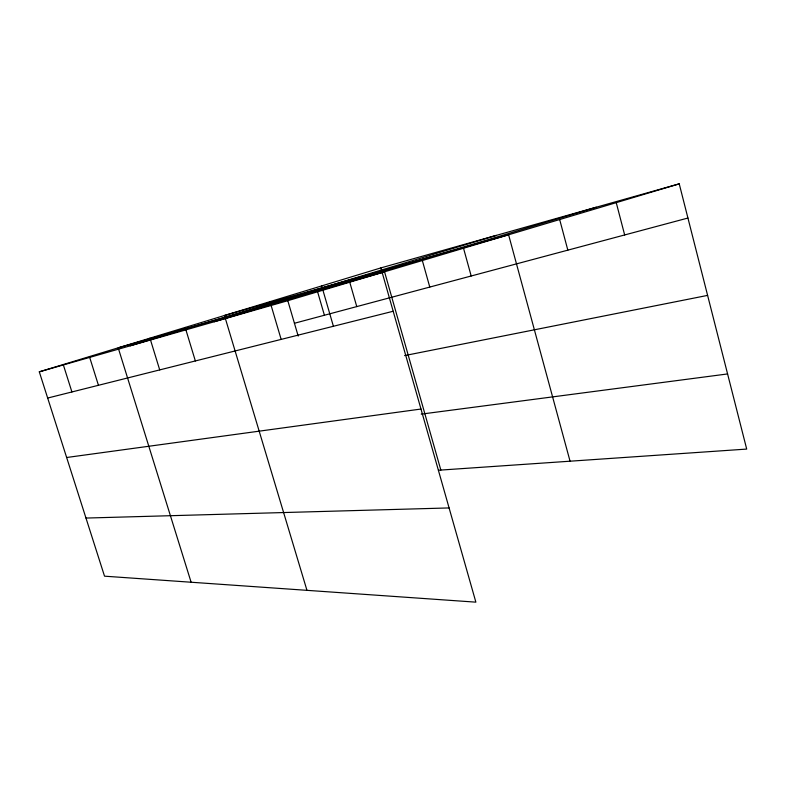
<?xml version="1.0" encoding="UTF-8"?>
<svg xmlns="http://www.w3.org/2000/svg" width="786" height="786" viewBox="0 0 786 786"><rect width="100%" height="100%" fill="white"/><g stroke="black" fill="none" stroke-linecap="round" stroke-linejoin="round"><path stroke-width="1.18" d="M380.866 267.908L475.874 602.155L104.528 576.177L39.3 371.827L380.866 267.908L679.232 183.845L746.7 449.081L438.421 470.234M130.152 345.82L496.172 235.417M214.185 321.769L596.269 207.219M39.3 371.827L287.804 300.694L679.232 183.845M294.436 323.262L687.927 218.036M47.671 398.05L393.187 311.256M404.594 355.596L707.606 295.389M66.653 457.501L420.982 409.034M421.237 414.124L727.59 373.94M85.979 518.062L449.091 507.933M63.244 364.537L71.919 391.959M89.427 356.569L98.447 385.287M191.116 582.239L118.195 347.825L384.55 271.809L440.848 470.067M149.949 338.157L159.715 369.901M185.172 327.448L195.36 360.951M306.962 590.345L224.462 315.491L508.591 234.778L570.056 461.205M269.991 301.637L281.152 339.395M287.804 300.694L298.199 336.074M321.68 285.908L333.402 326.278M317.593 291.803L324.412 315.245M349.75 282.203L356.765 306.599M422.337 260.53L429.775 287.067M463.524 248.229L471.187 275.994M559.671 219.53L567.836 250.154M616.244 202.641L624.664 234.955"/></g></svg>
